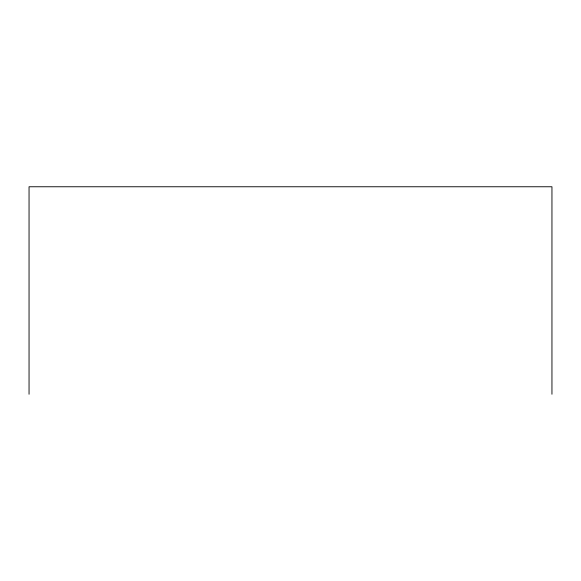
<?xml version="1.0" encoding="UTF-8"?>
<svg xmlns="http://www.w3.org/2000/svg" width="581" height="581" viewBox="0 0 581 581"><rect width="100%" height="100%" fill="white"/><g stroke="black" fill="none" stroke-linecap="round" stroke-linejoin="round"><path stroke-width="0.87" d="M551.95 394.238L551.95 186.762L29.05 186.762L29.05 394.238"/></g></svg>
